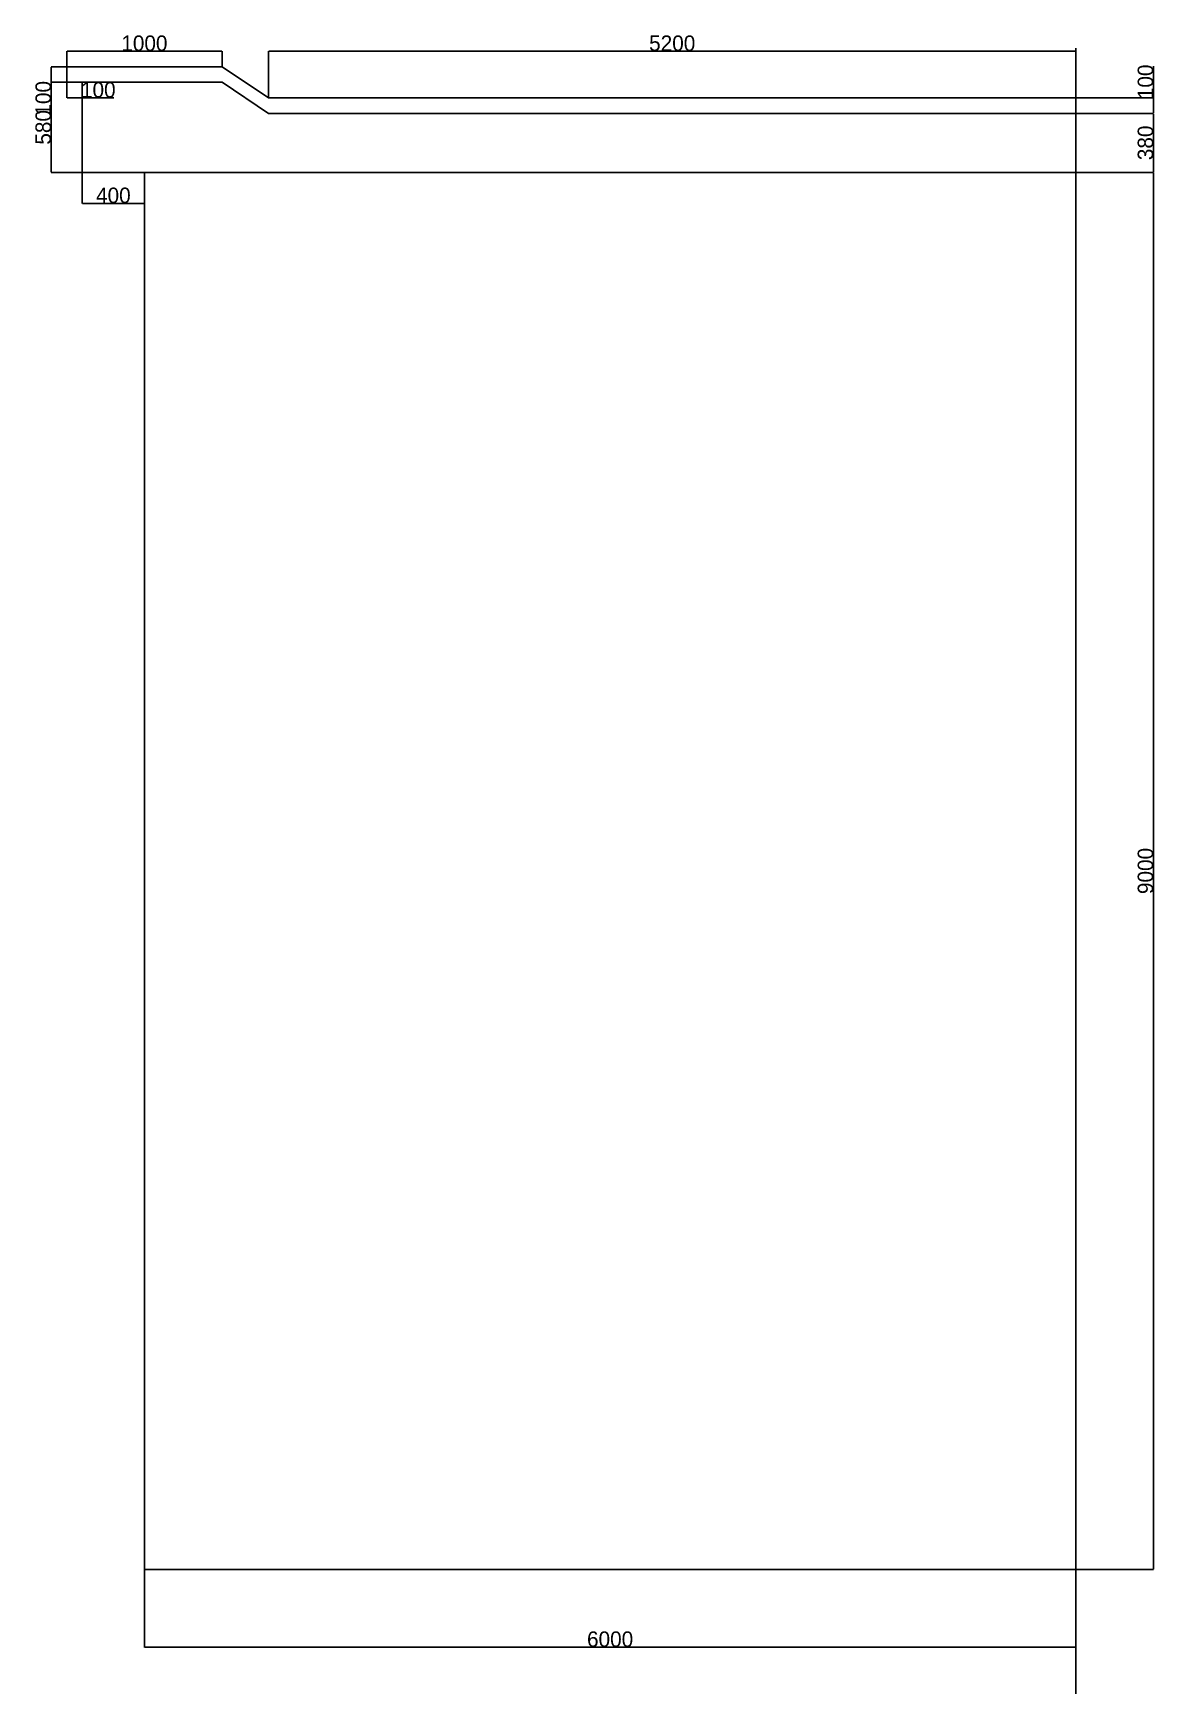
# Model space of a CAD drawing. Header units: metres. Extents: x -6716 to 515, y -9800 to 896.
import ezdxf

# ---------------------------------------------------------------- set-up
doc = ezdxf.new("R2010")
doc.units = ezdxf.units.M
doc.dimstyles.get("Standard").update_dxf_attribs({"dimtxt": 100, "dimasz": 2.5, "dimexe": 1.25, "dimexo": 0.625, "dimtad": 1, "dimtxsty": 'Standard', "dimcen": 2.5, "dimazin": 3, "dimtfac": 1, "dimtmove": 0, "dimatfit": 3, "dimarcsym": 0})

# ---------------------------------------------------------------- blocks, each defined once
blk = doc.blocks.new('*D0')
at = {"color": 1, "lineweight": -2, "transparency": 16777216}
for p, q in [((1, 0), (501, 0)), ((500, -2), (500, -8998)), ((1, -9000), (501, -9000))]:
    blk.add_line(p, q, dxfattribs=at)
at = {"color": 1, "transparency": 16777216}
for points in [[(500, -2), (500, -2), (500, 0)], [(500, -8998), (500, -8998), (500, -9000)]]:
    blk.add_solid(points, dxfattribs=at)
at = {"layer": 'Defpoints', "color": 0, "transparency": 16777216}
for p in [(0, 0), (0, -9000), (500, -9000)]:
    blk.add_point(p, dxfattribs=at)
at = {"color": 1, "transparency": 16777216, "insert": (449, -4500), "char_height": 100, "attachment_point": 5, "rotation": 90}
blk.add_mtext('9000', dxfattribs=at)
blk = doc.blocks.new('*D2')
at = {"color": 1, "lineweight": -2, "transparency": 16777216}
for p, q in [((-6000, -9001), (-6000, -9501)), ((0, -9001), (0, -9501)), ((-3, -9500), (-5998, -9500))]:
    blk.add_line(p, q, dxfattribs=at)
at = {"color": 1, "transparency": 16777216}
for points in [[(-5998, -9500), (-5998, -9500), (-6000, -9500)], [(-3, -9500), (-3, -9500), (0, -9500)]]:
    blk.add_solid(points, dxfattribs=at)
at = {"layer": 'Defpoints', "color": 0, "transparency": 16777216}
for p in [(-6000, -9000), (0, -9000), (-6000, -9500)]:
    blk.add_point(p, dxfattribs=at)
at = {"color": 1, "transparency": 16777216, "insert": (-3000, -9449), "char_height": 100, "attachment_point": 5}
blk.add_mtext('6000', dxfattribs=at)
blk = doc.blocks.new('*D3')
at = {"color": 1, "lineweight": -2, "transparency": 16777216}
for p, q in [((1, 380), (501, 380)), ((500, 3), (500, 378)), ((1, 0), (501, 0))]:
    blk.add_line(p, q, dxfattribs=at)
at = {"color": 1, "transparency": 16777216}
for points in [[(500, 378), (500, 378), (500, 380)], [(500, 3), (500, 3), (500, 0)]]:
    blk.add_solid(points, dxfattribs=at)
at = {"layer": 'Defpoints', "color": 0, "transparency": 16777216}
for p in [(0, 380), (500, 380), (0, 0)]:
    blk.add_point(p, dxfattribs=at)
at = {"color": 1, "transparency": 16777216, "insert": (449, 190), "char_height": 100, "attachment_point": 5, "rotation": 90}
blk.add_mtext('380', dxfattribs=at)
blk = doc.blocks.new('*D4')
at = {"color": 1, "lineweight": -2, "transparency": 16777216}
for p, q in [((500, 480), (500, 684)), ((1, 480), (501, 480)), ((500, 383), (500, 478)), ((1, 380), (501, 380))]:
    blk.add_line(p, q, dxfattribs=at)
at = {"color": 1, "transparency": 16777216}
for points in [[(500, 478), (500, 478), (500, 480)], [(500, 383), (500, 383), (500, 380)]]:
    blk.add_solid(points, dxfattribs=at)
at = {"layer": 'Defpoints', "color": 0, "transparency": 16777216}
for p in [(0, 480), (500, 480), (0, 380)]:
    blk.add_point(p, dxfattribs=at)
at = {"color": 1, "transparency": 16777216, "insert": (449, 583), "char_height": 100, "attachment_point": 5, "rotation": 90}
blk.add_mtext('100', dxfattribs=at)
blk = doc.blocks.new('*D5')
at = {"color": 1, "lineweight": -2, "transparency": 16777216}
for p, q in [((-5200, 481), (-5200, 781)), ((-2, 780), (-5198, 780)), ((0, 481), (0, 781))]:
    blk.add_line(p, q, dxfattribs=at)
at = {"color": 1, "transparency": 16777216}
for points in [[(-5198, 780), (-5198, 780), (-5200, 780)], [(-2, 780), (-2, 780), (0, 780)]]:
    blk.add_solid(points, dxfattribs=at)
at = {"layer": 'Defpoints', "color": 0, "transparency": 16777216}
for p in [(-5200, 780), (-5200, 480), (0, 480)]:
    blk.add_point(p, dxfattribs=at)
at = {"color": 1, "transparency": 16777216, "insert": (-2600, 831), "char_height": 100, "attachment_point": 5}
blk.add_mtext('5200', dxfattribs=at)
blk = doc.blocks.new('*D6')
at = {"color": 1, "lineweight": -2, "transparency": 16777216}
for p, q in [((-6500, 681), (-6500, 781)), ((-5502, 780), (-6498, 780)), ((-5500, 681), (-5500, 781))]:
    blk.add_line(p, q, dxfattribs=at)
at = {"color": 1, "transparency": 16777216}
for points in [[(-6498, 780), (-6498, 780), (-6500, 780)], [(-5502, 780), (-5502, 780), (-5500, 780)]]:
    blk.add_solid(points, dxfattribs=at)
at = {"layer": 'Defpoints', "color": 0, "transparency": 16777216}
for p in [(-6500, 780), (-6500, 680), (-5500, 680)]:
    blk.add_point(p, dxfattribs=at)
at = {"color": 1, "transparency": 16777216, "insert": (-6000, 831), "char_height": 100, "attachment_point": 5}
blk.add_mtext('1000', dxfattribs=at)
blk = doc.blocks.new('*D7')
at = {"color": 1, "lineweight": -2, "transparency": 16777216}
for p, q in [((-6501, 680), (-6601, 680)), ((-6600, 678), (-6600, 583)), ((-6501, 580), (-6601, 580)), ((-6600, 580), (-6600, 376))]:
    blk.add_line(p, q, dxfattribs=at)
at = {"color": 1, "transparency": 16777216}
for points in [[(-6600, 678), (-6600, 678), (-6600, 680)], [(-6600, 583), (-6600, 583), (-6600, 580)]]:
    blk.add_solid(points, dxfattribs=at)
at = {"layer": 'Defpoints', "color": 0, "transparency": 16777216}
for p in [(-6500, 680), (-6600, 580), (-6500, 580)]:
    blk.add_point(p, dxfattribs=at)
at = {"color": 1, "transparency": 16777216, "insert": (-6651, 477), "char_height": 100, "attachment_point": 5, "rotation": 90}
blk.add_mtext('100', dxfattribs=at)
blk = doc.blocks.new('*D8')
at = {"color": 1, "lineweight": -2, "transparency": 16777216}
for p, q in [((-6500, 579), (-6500, 479)), ((-6400, 579), (-6400, 479)), ((-6498, 480), (-6402, 480)), ((-6400, 480), (-6196, 480))]:
    blk.add_line(p, q, dxfattribs=at)
at = {"color": 1, "transparency": 16777216}
for points in [[(-6498, 480), (-6498, 480), (-6500, 480)], [(-6402, 480), (-6402, 480), (-6400, 480)]]:
    blk.add_solid(points, dxfattribs=at)
at = {"layer": 'Defpoints', "color": 0, "transparency": 16777216}
for p in [(-6500, 580), (-6400, 580), (-6400, 480)]:
    blk.add_point(p, dxfattribs=at)
at = {"color": 1, "transparency": 16777216, "insert": (-6297, 531), "char_height": 100, "attachment_point": 5}
blk.add_mtext('100', dxfattribs=at)
blk = doc.blocks.new('*D9')
at = {"color": 1, "lineweight": -2, "transparency": 16777216}
for p, q in [((-6401, 580), (-6601, 580)), ((-6600, 578), (-6600, 2)), ((-6401, 0), (-6601, 0))]:
    blk.add_line(p, q, dxfattribs=at)
at = {"color": 1, "transparency": 16777216}
for points in [[(-6600, 578), (-6600, 578), (-6600, 580)], [(-6600, 2), (-6600, 2), (-6600, 0)]]:
    blk.add_solid(points, dxfattribs=at)
at = {"layer": 'Defpoints', "color": 0, "transparency": 16777216}
for p in [(-6400, 580), (-6400, 0), (-6600, 0)]:
    blk.add_point(p, dxfattribs=at)
at = {"color": 1, "transparency": 16777216, "insert": (-6651, 290), "char_height": 100, "attachment_point": 5, "rotation": 90}
blk.add_mtext('580', dxfattribs=at)
blk = doc.blocks.new('*D10')
at = {"color": 1, "lineweight": -2, "transparency": 16777216}
for p, q in [((-6400, -1), (-6400, -201)), ((-6000, -1), (-6000, -201)), ((-6398, -200), (-6002, -200))]:
    blk.add_line(p, q, dxfattribs=at)
at = {"color": 1, "transparency": 16777216}
for points in [[(-6398, -200), (-6398, -200), (-6400, -200)], [(-6002, -200), (-6002, -200), (-6000, -200)]]:
    blk.add_solid(points, dxfattribs=at)
at = {"layer": 'Defpoints', "color": 0, "transparency": 16777216}
for p in [(-6400, 0), (-6000, 0), (-6000, -200)]:
    blk.add_point(p, dxfattribs=at)
at = {"color": 1, "transparency": 16777216, "insert": (-6200, -149), "char_height": 100, "attachment_point": 5}
blk.add_mtext('400', dxfattribs=at)

msp = doc.modelspace()

# ---------------------------------------------------------------- linework, layer by layer
msp.add_line((0, 800), (0, -9800))
for points in [[(0, 380), (-5200, 380), (-5500, 580), (-6500, 580), (-6500, 680), (-5500, 680), (-5200, 480), (0, 480)], [(0, 0), (-6400, 0), (-6400, 580)], [(0, 0), (-6000, 0), (-6000, -9000), (0, -9000)]]:
    msp.add_lwpolyline(points)

# ---------------------------------------------------------------- dimensions: what is measured, and where the dimension line sits
for base, p1, p2, picture, middle in [((-6500, 780), (-5500, 680), (-6500, 680), '*D6', (-6000, 830.625)), ((-5200, 780), (0, 480), (-5200, 480), '*D5', (-2600, 830.625)), ((-6400, 480), (-6500, 580), (-6400, 580), '*D8', (-6296.875, 530.625)), ((-6000, -200), (-6400, 0), (-6000, 0), '*D10', (-6200, -149.375)), ((-6000, -9500), (0, -9000), (-6000, -9000), '*D2', (-3000, -9449.375))]:
    dim = msp.add_linear_dim(base=base, p1=p1, p2=p2, dimstyle='Standard', override={"dimtxsty": 'Standard', "dimclrd": 1, "dimclre": 1, "dimclrt": 1})
    dim.commit()
    dim.dimension.update_dxf_attribs({"geometry": picture, "text_midpoint": middle})
for base, p1, p2, picture, middle in [((-6600, 580), (-6500, 680), (-6500, 580), '*D7', (-6650.625, 476.875)), ((500, 480), (0, 380), (0, 480), '*D4', (449.375, 583.125)), ((-6600, 0), (-6400, 580), (-6400, 0), '*D9', (-6650.625, 290)), ((500, 380), (0, 0), (0, 380), '*D3', (449.375, 190)), ((500, -9000), (0, 0), (0, -9000), '*D0', (449.375, -4500))]:
    dim = msp.add_linear_dim(base=base, p1=p1, p2=p2, angle=90, dimstyle='Standard', override={"dimtxsty": 'Standard', "dimclrd": 1, "dimclre": 1, "dimclrt": 1})
    dim.commit()
    dim.dimension.update_dxf_attribs({"geometry": picture, "text_midpoint": middle})

doc.saveas('drawing.dxf')
